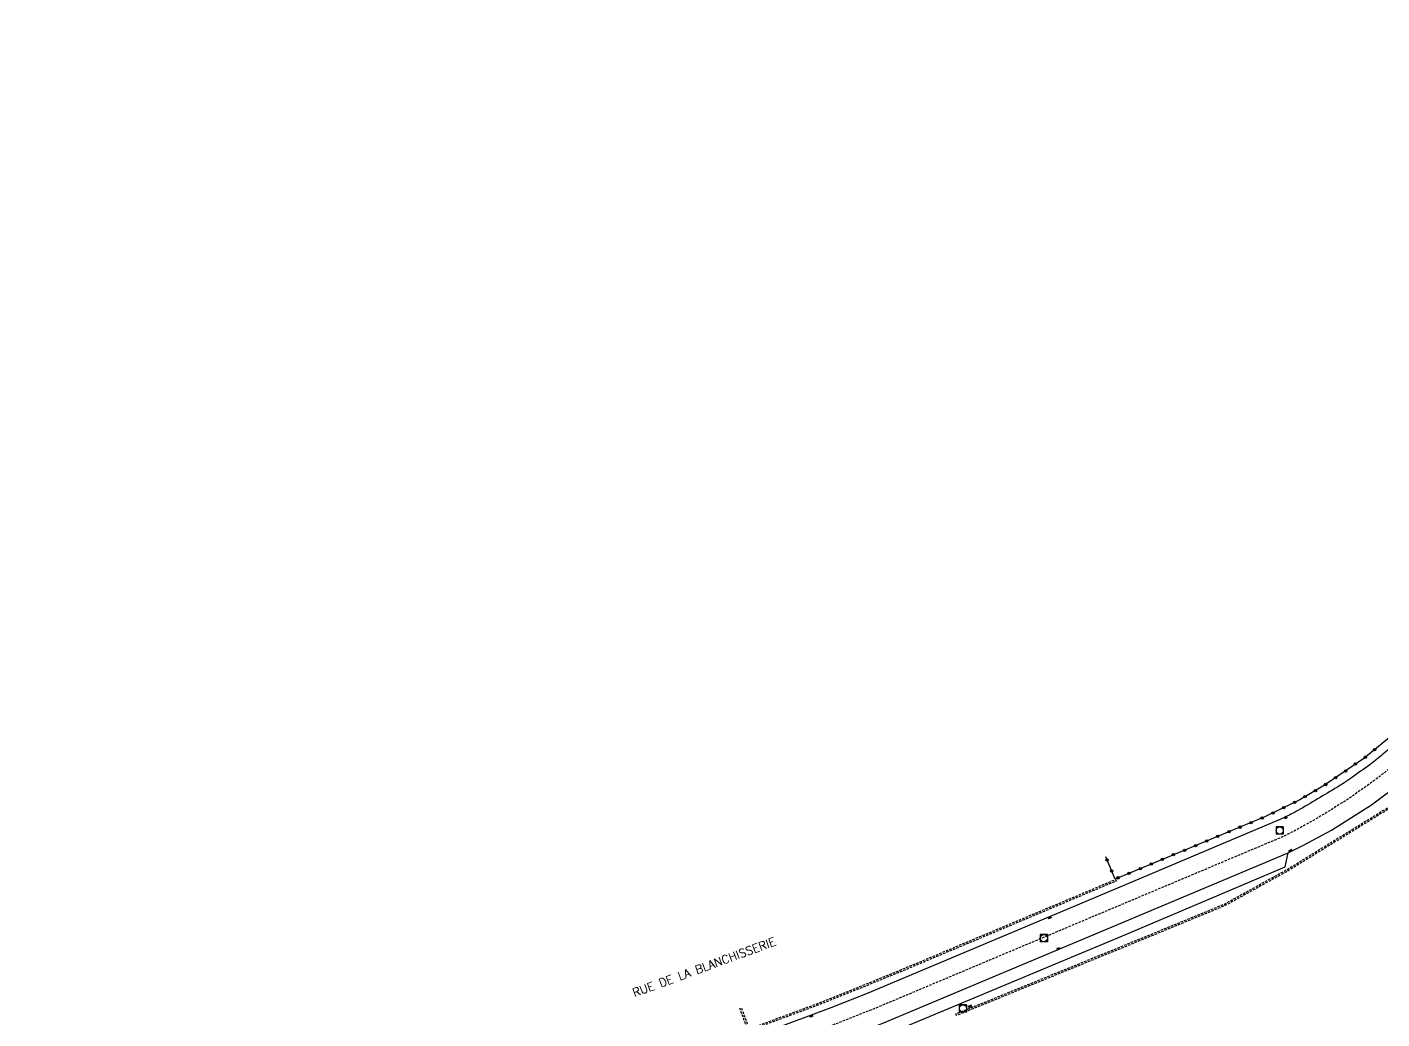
# Model space of a CAD drawing. Header units: millimetres. Extents: x 161000 to 162001, y 120999 to 122000.
# Drawn here: x 161397.3 to 161679.6, y 121769.9 to 121976.5 of the extents above; entities that cross this region are included whole.
import ezdxf
from ezdxf.enums import TextEntityAlignment as Align

# ---------------------------------------------------------------- set-up
doc = ezdxf.new("R2010")
doc.units = ezdxf.units.MM
doc.linetypes.add('DASHED', pattern=[0.75, 0.5, -0.25])
doc.layers.get('0').update_dxf_attribs({"linetype": 'CONTINUOUS'})
for name, color, linetype in [('W0001', 6, 'DASHED'), ('W0008', 7, 'CONTINUOUS'), ('W0017', 7, 'CONTINUOUS'), ('W0112', 1, 'DASHED'), ('W0322', 7, 'CONTINUOUS'), ('W0400', 7, 'CONTINUOUS'), ('W0420', 7, 'CONTINUOUS'), ('W0989', 7, 'CONTINUOUS')]:
    doc.layers.add(name, color=color, linetype=linetype)
doc.styles.get("Standard").update_dxf_attribs({"font": 'romans.shx', "width": 0.85})

# ---------------------------------------------------------------- blocks, each defined once
blk = doc.blocks.new('t322o')
at = {"color": 0, "linetype": 'Continuous'}
for radius in [0.25, 0.15]:
    blk.add_circle((0, 0), radius, dxfattribs=at)
blk = doc.blocks.new('T400')
for p, q in [((-0.15, 0.3), (0.15, 0.3)), ((-0.15, -0.25), (-0.15, 0.3)), ((-0.15, 0.15), (0.15, 0.15)), ((-0.15, 0), (0.15, 0)), ((0.15, 0.3), (0.15, -0.25)), ((-0.15, -0.15), (0.15, -0.15)), ((-0.15, -0.25), (-0.15, -0.3)), ((-0.15, -0.3), (0.15, -0.3)), ((0.15, -0.3), (0.15, -0.25))]:
    blk.add_line(p, q)
blk = doc.blocks.new('T420')
for p, q in [((0.75, 0.75), (-0.75, 0.75)), ((-0.75, 0.75), (-0.75, -0.75)), ((0.75, 0.75), (0.75, -0.75)), ((0.75, -0.75), (-0.75, -0.75))]:
    blk.add_line(p, q)
blk.add_ellipse((0, 0), major_axis=(-0.53, 0.53), ratio=1, start_param=3.926991, end_param=10.210176)

msp = doc.modelspace()

# ---------------------------------------------------------------- linework, layer by layer
at = {"layer": 'W0001', "flags": 128}
msp.add_lwpolyline([(162000, 121831.36), (161997.69, 121834.42), (161989.23, 121844.85), (161933.13, 121907.67), (161876.51, 121970.45, 0.327591), (161855.14, 121974.87, 0.009926), (161850.74, 121972.75), (161817.65, 121950.24, 0.047054), (161800.87, 121936.36), (161710.29, 121849.38), (161690.75, 121830.46, -0.075916), (161659.08, 121807.96), (161573.97, 121772.13), (161565.33, 121768.72), (161522.32, 121752.7), (161469.41, 121730.45), (161460.15, 121726.29), (161432.13, 121712.78, 0.063652), (161417.5, 121703.28), (161383.38, 121674.56), (161373.12, 121665.53)], format="xyb", dxfattribs=at)
at = {"layer": 'W0008', "flags": 128}
for points in [[(161681.1, 121826.21, -0.00782), (161678.44, 121823.97, -0.015137), (161677.02, 121822.88, -0.001255), (161673.21, 121820.15, -0.005423), (161672.32, 121819.54, -0.01352), (161670.29, 121818.23, -0.003398), (161662.03, 121813.32, -0.016203), (161661.1, 121812.82, -0.005194), (161658.15, 121811.38), (161624.51, 121797.15), (161572.33, 121775.25), (161564.78, 121772.24), (161543.16, 121764.22)], [(161375.36, 121662.85), (161419.09, 121700.06), (161423.65, 121703.86), (161428.04, 121706.61), (161433.83, 121709.71), (161437.95, 121711.75), (161447.97, 121716.56), (161461.64, 121723.15), (161465.98, 121725.16), (161469.05, 121726.5), (161515.16, 121746.01, -0.000803), (161517.16, 121746.85, -0.002711), (161517.75, 121747.09, -0.000091), (161519.64, 121747.85, -0.000037), (161524.24, 121749.69, -0.003315), (161526.4, 121750.55, -0.001671), (161530.72, 121752.2), (161550.7, 121759.56), (161565.89, 121765.2), (161575.61, 121769.02), (161625.54, 121790.01), (161660, 121804.54), (161663.26, 121806.15)]]:
    msp.add_lwpolyline(points, format="xyb", dxfattribs=at)
msp.add_lwpolyline([(161663.26, 121806.15), (161669.04, 121809.28), (161677.36, 121814.54), (161683.42, 121819.06), (161689.75, 121824.68), (161692.52, 121827.32)], dxfattribs=at)
at = {"layer": 'W0017', "flags": 128}
msp.add_lwpolyline([(161550.7, 121759.56), (161553.41, 121757.88), (161567.55, 121763.16), (161575.15, 121766.18), (161626.32, 121787.62), (161659.39, 121801.61), (161660, 121804.54)], dxfattribs=at)
at = {"layer": 'W0112', "flags": 128}
for points in [[(161590.93, 121770.65), (161590.8, 121770.98), (161600.61, 121774.96), (161626.33, 121785.45), (161646.74, 121793.86), (161659.78, 121801.06), (161686.15, 121817.26), (161704.88, 121838.06), (161713.11, 121846.75), (161713.36, 121846.51), (161705.14, 121837.82), (161686.37, 121816.99), (161659.96, 121800.75), (161646.89, 121793.54), (161626.47, 121785.12), (161600.75, 121774.63)], [(161624.06, 121798.98), (161624.2, 121798.66), (161579.62, 121779.89), (161573.92, 121777.57), (161563.4, 121773.3), (161547.55, 121767.41), (161545.81, 121772.09), (161546.14, 121772.22), (161547.76, 121767.86), (161563.27, 121773.63), (161573.79, 121777.89), (161579.49, 121780.22)]]:
    msp.add_lwpolyline(points, close=True, dxfattribs=at)
at = {"layer": 'W0322', "flags": 128}
msp.add_lwpolyline([(161681.89, 121829.21), (161675.79, 121824.21), (161667.63, 121818.6), (161662.43, 121815.59), (161655.29, 121812.08), (161623.96, 121799.07), (161622.04, 121803.69)], dxfattribs=at)

# ---------------------------------------------------------------- block references
at = {"layer": 'W0322'}
for p, rotation in [((161678.03, 121826.04), 219.355199583318), ((161674.05, 121823.02), 214.473089609644), ((161676.1, 121824.46), 219.355199583318), ((161669.93, 121820.19), 214.473089609644), ((161671.99, 121821.6), 214.473089609644), ((161665.72, 121817.5), 210.1539119924114), ((161667.87, 121818.77), 214.473089609644), ((161659.11, 121813.96), 206.1366373546429), ((161661.36, 121815.06), 206.1366373546429), ((161663.56, 121816.24), 210.1539119924114), ((161654.61, 121811.8), 202.5531078464675), ((161656.87, 121812.86), 206.1366373546429), ((161647.68, 121808.92), 202.5531078464675), ((161649.99, 121809.88), 202.5531078464675), ((161652.3, 121810.84), 202.5531078464675), ((161640.75, 121806.04), 202.5531078464675), ((161643.06, 121807), 202.5531078464675), ((161645.37, 121807.96), 202.5531078464675), ((161622.3, 121803.05), 112.5531078463933), ((161633.83, 121803.17), 202.5531078464675), ((161636.14, 121804.13), 202.5531078464675), ((161638.44, 121805.08), 202.5531078464675), ((161623.26, 121800.74), 112.5531078463933), ((161626.9, 121800.29), 202.5531078464675), ((161629.21, 121801.25), 202.5531078464675), ((161631.52, 121802.21), 202.5531078464675), ((161624.59, 121799.33), 202.5531078464675)]:
    msp.add_blockref('t322o', p, dxfattribs=dict(at, rotation=rotation))
at = {"layer": 'W0400'}
for p, rotation in [((161659.52, 121811.86), 114.8275617076662), ((161660.5, 121804.96), 113.3057627388044), ((161610.31, 121791.01), 292.53854977431), ((161612.21, 121784.56), 294.0362369283422), ((161593.77, 121772.56), 109.3341803818072), ((161560.66, 121770.56), 291.4089080327861)]:
    msp.add_blockref('T400', p, dxfattribs=dict(at, rotation=rotation))
at = {"layer": 'W0420'}
for p in [(161658.26, 121809.19), (161609.15, 121786.78), (161592.28, 121772.12)]:
    msp.add_blockref('T420', p, dxfattribs=at)

# ---------------------------------------------------------------- texts
at = {"layer": 'W0989'}
msp.add_text('RUE DE LA BLANCHISSERIE', height=1.75, rotation=20.1595, dxfattribs=at).set_placement((161538.36, 121780.74), align=Align.MIDDLE)

doc.saveas('drawing.dxf')
